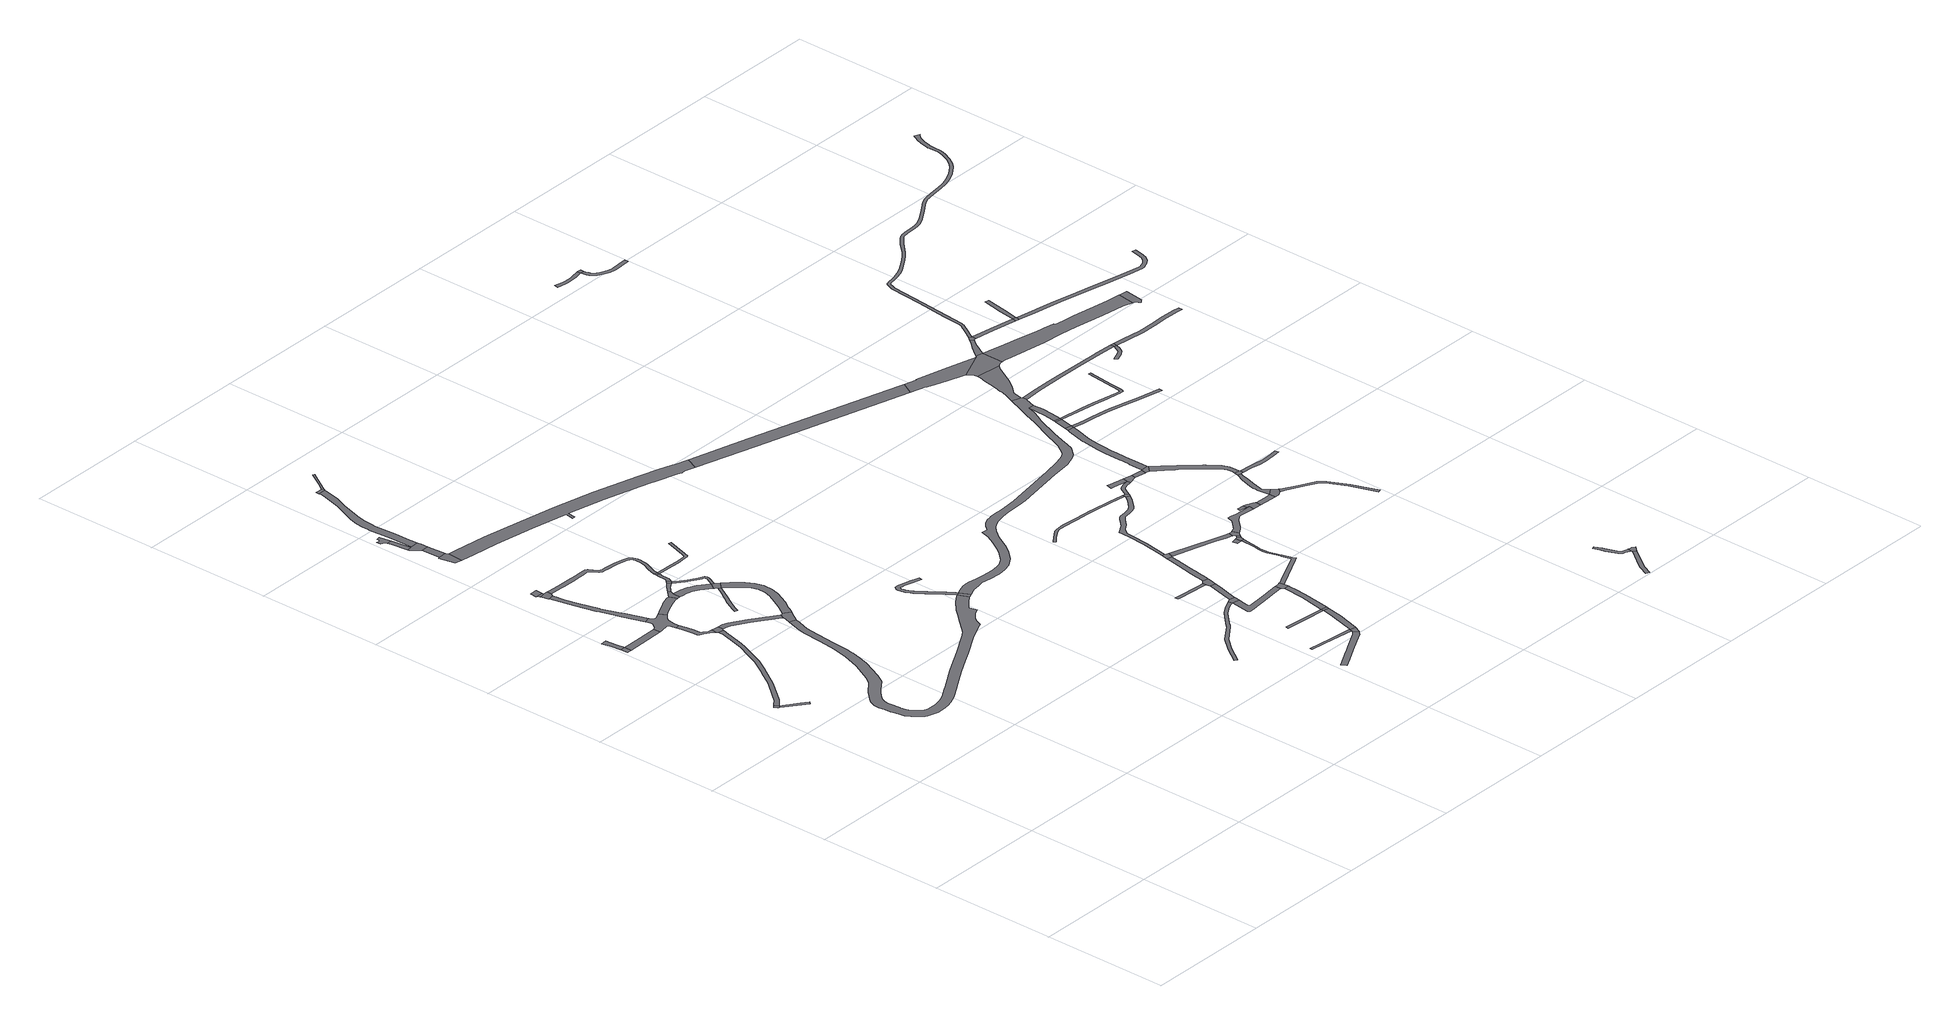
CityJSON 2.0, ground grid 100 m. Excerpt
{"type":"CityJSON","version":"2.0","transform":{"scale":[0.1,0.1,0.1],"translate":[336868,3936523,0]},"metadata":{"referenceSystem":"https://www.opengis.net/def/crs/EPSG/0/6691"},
"CityObjects":{
"road1":{"type":"Road","geometry":[{"type":"MultiSurface","lod":"1","boundaries":[[[0,1,2,3,4]]]}]},
"road2":{"type":"Road","attributes":{"RoadStructureAttribute.sectionType":"1"},"geometry":[{"type":"MultiSurface","lod":"1","boundaries":[[[2,5,6,7,8,3]]]}]},
"road3":{"type":"Road","geometry":[{"type":"MultiSurface","lod":"1","boundaries":[[[9,10,11,12]]]}]},
"road4":{"type":"Road","attributes":{"RoadStructureAttribute.sectionType":"1"},"geometry":[{"type":"MultiSurface","lod":"1","boundaries":[[[10,13,14,15,16,17,18,19,11]]]}]},
"road5":{"type":"Road","attributes":{"RoadStructureAttribute.sectionType":"1"},"geometry":[{"type":"MultiSurface","lod":"1","boundaries":[[[20,21,22,23,24,25,26,27,28,29,30,31,32,33,34,35,36,37,38,39,40,41,42,43,44,45,46,47,4,3]]]}]},
"road6":{"type":"Road","attributes":{"RoadStructureAttribute.sectionType":"1"},"geometry":[{"type":"MultiSurface","lod":"1","boundaries":[[[48,49,10,9,50,51,52]]]}]},
"road7":{"type":"Road","geometry":[{"type":"MultiSurface","lod":"1","boundaries":[[[51,53,54,55,56,57,58,59,60,61,62,63,64,65,66,67,68,69,70,71,72,52]]]}]},
"road8":{"type":"Road","attributes":{"RoadStructureAttribute.sectionType":"1"},"geometry":[{"type":"MultiSurface","lod":"1","boundaries":[[[73,74,75,76,77,78,69,68,79,80,81,82,83,84,85,86,87,88]]]}]},
"road9":{"type":"Road","attributes":{"RoadStructureAttribute.sectionType":"1"},"geometry":[{"type":"MultiSurface","lod":"1","boundaries":[[[89,90,91,92,93]]]}]},
"road10":{"type":"Road","attributes":{"RoadStructureAttribute.sectionType":"1"},"geometry":[{"type":"MultiSurface","lod":"1","boundaries":[[[94,95,96,97,98,99,57,56,100,101,102,103,104,105,106,107]]]}]},
"road11":{"type":"Road","geometry":[{"type":"MultiSurface","lod":"1","boundaries":[[[90,89,108,109,110]]]}]},
"road12":{"type":"Road","geometry":[{"type":"MultiSurface","lod":"1","boundaries":[[[93,92,111,112,73,88,113,114]]]}]},
"road13":{"type":"Road","geometry":[{"type":"MultiSurface","lod":"1","boundaries":[[[106,34,33,115,116,117,118,119,107]]]}]},
"road14":{"type":"Road","geometry":[{"type":"MultiSurface","lod":"1","boundaries":[[[120,121,122,123,124,125,126]]]}]},
"road15":{"type":"Road","attributes":{"RoadStructureAttribute.sectionType":"1"},"geometry":[{"type":"MultiSurface","lod":"1","boundaries":[[[62,127,128,129,130,131,132,133,134,135,136,63]]]}]},
"road16":{"type":"Road","attributes":{"RoadStructureAttribute.sectionType":"1"},"geometry":[{"type":"MultiSurface","lod":"1","boundaries":[[[137,138,139,140,141,142]]]}]},
"road17":{"type":"Road","geometry":[{"type":"MultiSurface","lod":"1","boundaries":[[[143,137,142,144,145,146,147,148,149,150,151]]]}]},
"road18":{"type":"Road","attributes":{"RoadStructureAttribute.sectionType":"1"},"geometry":[{"type":"MultiSurface","lod":"1","boundaries":[[[152,126,125,153]]]}]},
"road19":{"type":"Road","geometry":[{"type":"MultiSurface","lod":"1","boundaries":[[[154,155,156,157,158,140,139,159,152,153]]]}]},
"road20":{"type":"Road","attributes":{"RoadStructureAttribute.sectionType":"1"},"geometry":[{"type":"MultiSurface","lod":"1","boundaries":[[[117,160,161,162,163,164,165,166,167,168,169,118]]]}]},
"road21":{"type":"Road","geometry":[{"type":"MultiSurface","lod":"1","boundaries":[[[113,170,171,172,173,174,175,176,177,178,179,180,181,182,183,184,185,186,187,188,189,190,191,192,193,194,195,196,197,198,199,200,201,202,203,204,205,206,207,208,209,210,211,212,213,214,215,216,217,218,219,220,221,222,223,224,225,114]]]}]},
"road22":{"type":"Road","geometry":[{"type":"MultiSurface","lod":"1","boundaries":[[[132,131,226,227,228,229]]]}]},
"road23":{"type":"Road","attributes":{"RoadStructureAttribute.sectionType":"1"},"geometry":[{"type":"MultiSurface","lod":"1","boundaries":[[[230,231,232,233,234,235,236,237,238,239,240,241,242,243,244,245,246,247,248,249,250,251,252,253,254,255,256,257,258,259,260,261,262,263,264,265,266,267,268,269,270,271,272,273,274,275,276,277,278,279,280,281,282,283,284,285,286,287,288,289,290,291,292,293,294,295,296,297,298,299,300,301,302,303,304,305,306,307,308,309,310,311,312,313,314,315,316,317,318,319,320,321,322,323,324,325,326,327,328,329,330,331,332,333,334,335,336]]]}]},
"road24":{"type":"Road","geometry":[{"type":"MultiSurface","lod":"1","boundaries":[[[281,337,338,339,340,165,164,341,342,282]]]}]},
"road25":{"type":"Road","attributes":{"RoadStructureAttribute.sectionType":"1"},"geometry":[{"type":"MultiSurface","lod":"1","boundaries":[[[228,343,344,345,346,347,348,349,229]]]}]},
"road26":{"type":"Road","attributes":{"RoadStructureAttribute.sectionType":"1"},"geometry":[{"type":"MultiSurface","lod":"1","boundaries":[[[350,351,352,353,354,355,356,357,358,359,360,361,362,156,155,363,364,365,366,367,368,369,370,371,372,373,374,375,376]]]}]},
"road27":{"type":"Road","attributes":{"RoadStructureAttribute.sectionType":"1"},"geometry":[{"type":"MultiSurface","lod":"1","boundaries":[[[377,378,379,380,381,382,227,226,383,384,385,386,387,388]]]}]},
"road28":{"type":"Road","geometry":[{"type":"MultiSurface","lod":"1","boundaries":[[[389,390,347,346,391]]]}]},
"road29":{"type":"Road","attributes":{"RoadStructureAttribute.sectionType":"1"},"geometry":[{"type":"MultiSurface","lod":"1","boundaries":[[[392,393,394,395,396,397,398,399,400,401,402,403,404,405,406,407,408,409,410,411,412,413,414,339,338,415,416,417,418,419,420,421,422,423,424,425,404,426]]]}]},
"road30":{"type":"Road","attributes":{"RoadStructureAttribute.sectionType":"1"},"geometry":[{"type":"MultiSurface","lod":"1","boundaries":[[[427,428,429,430,431,390,389,432,433,434,435,436,437,438]]]}]},
"road31":{"type":"Road","geometry":[{"type":"MultiSurface","lod":"1","boundaries":[[[197,196,427,438]]]}]},
"road32":{"type":"Road","attributes":{"RoadStructureAttribute.sectionType":"1"},"geometry":[{"type":"MultiSurface","lod":"1","boundaries":[[[439,440,441,442,443,444,445,446,447,389,391,448,449,450,451,452,453,454,377]]]}]},
"road33":{"type":"Road","geometry":[{"type":"MultiSurface","lod":"1","boundaries":[[[404,425,439,377,388,455,456,426]]]}]},
"road34":{"type":"Road","geometry":[{"type":"MultiSurface","lod":"1","boundaries":[[[457,458,459,460,350,376]]]}]},
"road35":{"type":"Road","attributes":{"RoadStructureAttribute.sectionType":"1"},"geometry":[{"type":"MultiSurface","lod":"1","boundaries":[[[461,462,463,464,459,458]]]}]},
"road36":{"type":"Road","attributes":{"RoadStructureAttribute.sectionType":"1"},"geometry":[{"type":"MultiSurface","lod":"1","boundaries":[[[438,465,466,467,468,469,470,471,472,473,474,475,476,477,478,479,480,197]]]}]},
"road37":{"type":"Road","attributes":{"RoadStructureAttribute.sectionType":"1"},"geometry":[{"type":"MultiSurface","lod":"1","boundaries":[[[481,482,483,484,485,486,487,488,489,490,491,492,493,494,495,496,497,498,499,500,501,502,503,504,505,506,507,508,509,510,511,512,513,514,515,516,517,518,519,520,521,522,523,524,525,526,527,528,336,529]]]}]},
"road38":{"type":"Road","attributes":{"function":"2","RoadStructureAttribute.sectionType":"1"},"geometry":[{"type":"MultiSurface","lod":"1","boundaries":[[[530,531,532,533,534,535,536,537,538,539,540,123,122,541,542,543,544,545,546,547,548,549,550,551,552,553,554,555,556,557,558]]]}]},
"road39":{"type":"Road","geometry":[{"type":"MultiSurface","lod":"1","boundaries":[[[559,529,336,335]]]}]},
"road40":{"type":"Road","attributes":{"RoadStructureAttribute.sectionType":"1"},"geometry":[{"type":"MultiSurface","lod":"1","boundaries":[[[560,561,562,563,564,565,566,567,568,569,570,571,572,573,574,575,576,577,578,579,580,581]]]}]},
"road41":{"type":"Road","attributes":{"RoadStructureAttribute.sectionType":"1"},"geometry":[{"type":"MultiSurface","lod":"1","boundaries":[[[582,583,584,585,586,587,588,589,590,591,592,593,594,595,596]]]}]},
"road42":{"type":"Road","attributes":{"RoadStructureAttribute.sectionType":"1"},"geometry":[{"type":"MultiSurface","lod":"1","boundaries":[[[597,598,599,600,601,602]]]}]},
"road43":{"type":"Road","geometry":[{"type":"MultiSurface","lod":"1","boundaries":[[[597,602,582,596,603,604,605]]]}]},
"road44":{"type":"Road","attributes":{"RoadStructureAttribute.sectionType":"1"},"geometry":[{"type":"MultiSurface","lod":"1","boundaries":[[[606,607,608,609,610,611]]]}]},
"road45":{"type":"Road","attributes":{"RoadStructureAttribute.sectionType":"1"},"geometry":[{"type":"MultiSurface","lod":"1","boundaries":[[[612,613,614,615,616,617,618]]]}]},
"road46":{"type":"Road","geometry":[{"type":"MultiSurface","lod":"1","boundaries":[[[560,581,619,620,621]]]}]},
"road47":{"type":"Road","attributes":{"RoadStructureAttribute.sectionType":"1"},"geometry":[{"type":"MultiSurface","lod":"1","boundaries":[[[604,622,623,624,610,625,626,627,605]]]}]},
"road48":{"type":"Road","attributes":{"RoadStructureAttribute.sectionType":"1"},"geometry":[{"type":"MultiSurface","lod":"1","boundaries":[[[620,628,629,630,631,632,633,634,635,621]]]}]},
"road49":{"type":"Road","attributes":{"RoadStructureAttribute.sectionType":"1"},"geometry":[{"type":"MultiSurface","lod":"1","boundaries":[[[636,637,638,639,640,641,642,643,644,645,646,647,619,581]]]}]},
"road50":{"type":"Road","geometry":[{"type":"MultiSurface","lod":"1","boundaries":[[[610,624,648,611]]]}]},
"road51":{"type":"Road","geometry":[{"type":"MultiSurface","lod":"1","boundaries":[[[617,633,632,649,650,651,652,653,618]]]}]},
"road52":{"type":"Road","attributes":{"RoadStructureAttribute.sectionType":"1"},"geometry":[{"type":"MultiSurface","lod":"1","boundaries":[[[654,655,611,648,656,657,658,659,660]]]}]},
"road53":{"type":"Road","attributes":{"RoadStructureAttribute.sectionType":"1"},"geometry":[{"type":"MultiSurface","lod":"1","boundaries":[[[651,661,662,663,664,665,666,667,668,669,670,671,672,673,674,675,652]]]}]},
"road54":{"type":"Road","geometry":[{"type":"MultiSurface","lod":"1","boundaries":[[[676,642,641,660,659,677,678]]]}]},
"road55":{"type":"Road","geometry":[{"type":"MultiSurface","lod":"1","boundaries":[[[670,669,679,680,681,682,683]]]}]},
"road56":{"type":"Road","attributes":{"RoadStructureAttribute.sectionType":"1"},"geometry":[{"type":"MultiSurface","lod":"1","boundaries":[[[677,684,685,686,687,688,689,690,691,692,693,694,695,696,697,698,699,700,701,702,703,704,705,706,707,708,709,710,711,712,713,714,678]]]}]},
"road57":{"type":"Road","attributes":{"RoadStructureAttribute.sectionType":"1"},"geometry":[{"type":"MultiSurface","lod":"1","boundaries":[[[715,716,717,718,719,720,721,722,680,679]]]}]},
"road58":{"type":"Road","attributes":{"RoadStructureAttribute.sectionType":"1"},"geometry":[{"type":"MultiSurface","lod":"1","boundaries":[[[723,724,725,726,727,728,729,730,731,732,733,734,735,736,737,738,739,740,741,742,743,744,745,746,747]]]}]},
"road59":{"type":"Road","attributes":{"RoadStructureAttribute.sectionType":"1"},"geometry":[{"type":"MultiSurface","lod":"1","boundaries":[[[748,749,750,751,752,753,754,755,756,757,758,759,760,761,762,763,764,765,766,767,768,769,770,771,772,773,774,775,776,777,778,779,780,781,782,783,784,785,786,787,788,789,790,791,529,559,792,793,794,795,796,797,798,799,800,801,802,803,804,805,806,807,808,809,810,811,812,813,814,815,816,817,818,819,820,821,822,823,824,825,826,827,828,829,830,831,832,833,834]]]}]},
"road60":{"type":"Road","attributes":{"RoadStructureAttribute.sectionType":"1"},"geometry":[{"type":"MultiSurface","lod":"1","boundaries":[[[682,835,836,837,838,839,840,841,842,843,844,845,846,847,848,849,850,851,852,853,854,855,856,857,858,859,860,861,862,863,864,865,866,683]]]}]},
"road61":{"type":"Road","geometry":[{"type":"MultiSurface","lod":"1","boundaries":[[[867,868,869,870]]]}]},
"road62":{"type":"Road","geometry":[{"type":"MultiSurface","lod":"1","boundaries":[[[696,871,872,873,874,870,869,875,697]]]}]},
"road63":{"type":"Road","attributes":{"RoadStructureAttribute.sectionType":"1"},"geometry":[{"type":"MultiSurface","lod":"1","boundaries":[[[872,876,877,873]]]}]},
"road64":{"type":"Road","geometry":[{"type":"MultiSurface","lod":"1","boundaries":[[[878,879,880,881,719,718,882,883,877,876]]]}]},
"road65":{"type":"Road","attributes":{"function":"2"},"geometry":[{"type":"MultiSurface","lod":"1","boundaries":[[[884,885,886,887,558,557,888,889]]]}]},
"road66":{"type":"Road","geometry":[{"type":"MultiSurface","lod":"1","boundaries":[[[746,852,851,890,891,892,747]]]}]},
"road67":{"type":"Road","attributes":{"RoadStructureAttribute.sectionType":"1"},"geometry":[{"type":"MultiSurface","lod":"1","boundaries":[[[893,894,895,896,897,898,899,900,880,879,901,902,903,904,905,906,907,908,909]]]}]},
"road68":{"type":"Road","attributes":{"RoadStructureAttribute.sectionType":"1"},"geometry":[{"type":"MultiSurface","lod":"1","boundaries":[[[910,911,912,913,892,891,914,915,916,917,918,919]]]}]},
"road69":{"type":"Road","geometry":[{"type":"MultiSurface","lod":"1","boundaries":[[[920,921,922,923,919,924]]]}]},
"road70":{"type":"Road","geometry":[{"type":"MultiSurface","lod":"1","boundaries":[[[925,926,927,928]]]}]},
"road71":{"type":"Road","geometry":[{"type":"MultiSurface","lod":"1","boundaries":[[[919,918,929,930,931,924]]]}]},
"road72":{"type":"Road","geometry":[{"type":"MultiSurface","lod":"1","boundaries":[[[932,933,934,935,936,937,938,925,928,939,893,909]]]}]},
"road73":{"type":"Road","attributes":{"RoadStructureAttribute.sectionType":"1"},"geometry":[{"type":"MultiSurface","lod":"1","boundaries":[[[930,929,940,941]]]}]},
"road74":{"type":"Road","attributes":{"RoadStructureAttribute.sectionType":"1"},"geometry":[{"type":"MultiSurface","lod":"1","boundaries":[[[942,943,934,933,944,945,946]]]}]},
"road75":{"type":"Road","geometry":[{"type":"MultiSurface","lod":"1","boundaries":[[[940,947,948,949,950,951,941]]]}]},
"road76":{"type":"Road","geometry":[{"type":"MultiSurface","lod":"1","boundaries":[[[945,952,953,954,955,956,946]]]}]},
"road77":{"type":"Road","attributes":{"RoadStructureAttribute.sectionType":"1"},"geometry":[{"type":"MultiSurface","lod":"1","boundaries":[[[956,957,958,959,960,961,962,963,964,965,966,967,968,969,970,971,946]]]}]},
"road78":{"type":"Road","attributes":{"RoadStructureAttribute.sectionType":"1"},"geometry":[{"type":"MultiSurface","lod":"1","boundaries":[[[972,973,974,975,976,977,978,979,980,981,949,948,982,983,984,985,986,987,988,989,990,991,992,993,994]]]}]},
"road79":{"type":"Road","attributes":{"RoadStructureAttribute.sectionType":"1"},"geometry":[{"type":"MultiSurface","lod":"1","boundaries":[[[995,996,997,998,999,1000,1001,1002,1003,1004,1005,1006,951,950,1007,1008,1009,1010,1011,1012,1013,1014,1015,1016]]]}]},
"road80":{"type":"Road","geometry":[{"type":"MultiSurface","lod":"1","boundaries":[[[964,1017,1018,1019,994,993,1020,965]]]}]},
"road81":{"type":"Road","attributes":{"RoadStructureAttribute.sectionType":"1"},"geometry":[{"type":"MultiSurface","lod":"1","boundaries":[[[1021,1022,1023,1024,1025,1026,1027,1028]]]}]},
"road82":{"type":"Road","attributes":{"RoadStructureAttribute.sectionType":"1"},"geometry":[{"type":"MultiSurface","lod":"1","boundaries":[[[953,1029,1030,1031,1032,1033,1034,1035,1036,1037,1038,1039,1040,1041,1042,1043,1044,954]]]}]},
"road83":{"type":"Road","geometry":[{"type":"MultiSurface","lod":"1","boundaries":[[[1045,995,1016,1046]]]}]},
"road84":{"type":"Road","attributes":{"RoadStructureAttribute.sectionType":"1"},"geometry":[{"type":"MultiSurface","lod":"1","boundaries":[[[1047,1048,1049,1050,1051,1052,1053,1054,1055,1056,1057,1058,1059,1060,1061,1062,1063]]]}]},
"road85":{"type":"Road","attributes":{"RoadStructureAttribute.sectionType":"1"},"geometry":[{"type":"MultiSurface","lod":"1","boundaries":[[[1064,1045,1046,1065]]]}]},
"road86":{"type":"Road","geometry":[{"type":"MultiSurface","lod":"1","boundaries":[[[1062,1066,1028,1027,1067,1068,1069,1063]]]}]},
"road87":{"type":"Road","geometry":[{"type":"MultiSurface","lod":"1","boundaries":[[[1065,1070,1071,1064]]]}]},
"road88":{"type":"Road","attributes":{"RoadStructureAttribute.sectionType":"1"},"geometry":[{"type":"MultiSurface","lod":"1","boundaries":[[[1072,1073,1074,1075,1076,1077,1078,1079,1080,1081,1082,1019,1018]]]}]},
"road89":{"type":"Road","geometry":[{"type":"MultiSurface","lod":"1","boundaries":[[[1083,1084,1071,1070,1085,1086,748,834]]]}]},
"road90":{"type":"Road","attributes":{"function":"2","RoadStructureAttribute.sectionType":"1"},"geometry":[{"type":"MultiSurface","lod":"1","boundaries":[[[1087,1088,1089,1090,1091,1092,1093,1094,1095,1096,1097,1098,1099,1100,884,889]]]}]},
"road91":{"type":"Road","attributes":{"RoadStructureAttribute.sectionType":"1"},"geometry":[{"type":"MultiSurface","lod":"1","boundaries":[[[1101,1102,1103,1104,1105,1106,1107,1108,1109,753,752,1110,1111,1112,1113,1114,1115]]]}]},
"road92":{"type":"Road","attributes":{"RoadStructureAttribute.sectionType":"1"},"geometry":[{"type":"MultiSurface","lod":"1","boundaries":[[[1016,1116,1117,1118,1119,1120,1121,1122,1123,1124,1125,1126,1127,1128,1129,1130,1131,1132,1133,1046]]]}]},
"road93":{"type":"Road","attributes":{"RoadStructureAttribute.sectionType":"1"},"geometry":[{"type":"MultiSurface","lod":"1","boundaries":[[[1134,1135,1136,1137,1138,1139,1140,1141,1142,1143,1144,1145,1146,1147,1148,1149,1150,1151,1152,1153,1154,1155,1156,1157,1070,1065]]]}]},
"road94":{"type":"Road","geometry":[{"type":"MultiSurface","lod":"1","boundaries":[[[1158,1159,1160,1161,1162,1163,1164,1165,1166,1167,1168,1169,1170,1171]]]}]},
"road95":{"type":"Road","geometry":[{"type":"MultiSurface","lod":"1","boundaries":[[[1172,1093,1092,1173,1174,1101,1115,1175,1176,1177,1178]]]}]},
"road96":{"type":"Road","geometry":[{"type":"MultiSurface","lod":"1","boundaries":[[[1171,1170,1179,1180,1181]]]}]},
"road97":{"type":"Road","attributes":{"RoadStructureAttribute.sectionType":"1"},"geometry":[{"type":"MultiSurface","lod":"1","boundaries":[[[1182,1183,1184,1185,1186,1187,1188,1189,751,750,1190,1191,1192,1193,1194,1195]]]}]},
"road98":{"type":"Road","attributes":{"RoadStructureAttribute.sectionType":"1"},"geometry":[{"type":"MultiSurface","lod":"1","boundaries":[[[1170,1196,1197,1198,1199,1200,1201,1202,1203,1204,1205,1206,1207,1208,1209,1210,1211,1212,1213,1214,1215,1216,1217,1218,1219,1220,1179]]]}]},
"road99":{"type":"Road","attributes":{"RoadStructureAttribute.sectionType":"1"},"geometry":[{"type":"MultiSurface","lod":"1","boundaries":[[[1221,1222,1223,1224,1225,1226,1227,1172,1178]]]}]},
"road100":{"type":"Road","geometry":[{"type":"MultiSurface","lod":"1","boundaries":[[[1228,1229,1224,1223,1230,1231,1232,1233]]]}]},
"road101":{"type":"Road","attributes":{"RoadStructureAttribute.sectionType":"1"},"geometry":[{"type":"MultiSurface","lod":"1","boundaries":[[[1234,1235,1236,1237,1238,1239,1233,1232]]]}]},
"road102":{"type":"Road","geometry":[{"type":"MultiSurface","lod":"1","boundaries":[[[1240,1241,1242,1243,1244,1245,1246,1247,1248,1249,1250,1195]]]}]},
"road103":{"type":"Road","geometry":[{"type":"MultiSurface","lod":"1","boundaries":[[[1250,1251,1182,1195]]]}]},
"road104":{"type":"Road","geometry":[{"type":"MultiSurface","lod":"1","boundaries":[[[1237,1236,1252,1253]]]}]},
"road105":{"type":"Road","attributes":{"function":"2","RoadStructureAttribute.sectionType":"1"},"geometry":[{"type":"MultiSurface","lod":"1","boundaries":[[[1254,1255,1256,1257,1258,1259,1260,1261,1262,1263,1264,1265,1266,1178,1177,1267,1268,1269,1270,1271,1272,1273,1274,1275,1276]]]}]},
"road106":{"type":"Road","attributes":{"RoadStructureAttribute.sectionType":"1"},"geometry":[{"type":"MultiSurface","lod":"1","boundaries":[[[1277,1278,1279,1280,1281,1282,1237,1253]]]}]},
"road107":{"type":"Road","attributes":{"RoadStructureAttribute.sectionType":"1"},"geometry":[{"type":"MultiSurface","lod":"1","boundaries":[[[1250,1283,1284,1285,1286,1287,1288,1289,1290,1291,1292,1293,1294,1251]]]}]},
"road108":{"type":"Road","attributes":{"RoadStructureAttribute.sectionType":"1"},"geometry":[{"type":"MultiSurface","lod":"1","boundaries":[[[1252,1295,1296,1297,1298,1299,1300,1301,1302,1303,1304,1305,1306,1307,1308,1309,1310,1311,1312,1313,1314,1315,1316,1317,1318,1319,1320,1321,1322,1323,1324,1253]]]}]},
"road109":{"type":"Road","geometry":[{"type":"MultiSurface","lod":"1","boundaries":[[[1275,1325,1326,1327,1328,1329,1330,1331,1332,1276]]]}]},
"road110":{"type":"Road","attributes":{"RoadStructureAttribute.sectionType":"1"},"geometry":[{"type":"MultiSurface","lod":"1","boundaries":[[[1333,1334,1335,1336,1337,1338,1339,1340,1341,1342,1343,1344,1345,1346,1347,1348,1349,1350,1351,1352,1353,1354,1355,1356,1357,1358,1359,1360,1361,1362,1363,1364,1365,1366,1367,1368,1369,1370,1371,1372,1373,1374,1375,1376,1377,1378,1379,1380,1381,1382,1383,1228,1233,1384,1385,1386,1387,1388,1389,1390,1391,1392,1393,1394,1395,1396,1397,1398,1399,1400,1401,1402,1403,1404,1405,1406,1407,1408,1409,1410,1411,1412,1413,1414,1415,1416,1417,1418,1419,1420,1421,1422,1423,1424,1425,1426,1427,1428,1429,1430,1431,1432,1433,1434]]]}]}
},
"vertices":[
[118,3398,0],[138,3373,0],[147,3366,0],[161,3385,0],[139,3414,0],
[269,3275,0],[318,3239,0],[332,3259,0],[283,3296,0],
[73,4630,0],[72,4685,0],[32,4684,0],[33,4629,0],
[62,4765,0],[60,4785,0],[56,4809,0],[53,4840,0],[6,4835,0],[20,4778,0],[20,4776,0],
[218,3434,0],[265,3492,0],[363,3615,0],[448,3744,0],[462,3765,0],[474,3783,0],[495,3818,0],[530,3874,0],[564,3962,0],[613,4074,0],[635,4148,0],[639,4163,0],[666,4265,0],[679,4319,0],[634,4330,0],[638,4290,0],[632,4267,0],[603,4157,0],[582,4085,0],[538,3985,0],[533,3975,0],[500,3889,0],[435,3782,0],[419,3758,0],[338,3634,0],[240,3512,0],[195,3456,0],[150,3422,0],
[340,4691,0],[197,4688,0],[191,4632,0],[386,4637,0],[384,4692,0],
[410,4638,0],[478,4650,0],[489,4627,0],[496,4586,0],[534,4598,0],[534,4640,0],[534,4662,0],[541,4698,0],[553,4715,0],[586,4745,0],[557,4801,0],[509,4776,0],[506,4776,0],[498,4776,0],[491,4782,0],[471,4811,0],[423,4796,0],[435,4766,0],[434,4745,0],[407,4704,0],
[232,5491,0],[276,5300,0],[315,5145,0],[318,5137,0],[360,5009,0],[370,4965,0],[418,4980,0],[398,5022,0],[356,5148,0],[355,5153,0],[315,5309,0],[292,5408,0],[287,5442,0],[283,5463,0],[281,5475,0],[279,5502,0],
[258,5581,0],[206,5580,0],[216,5560,0],[216,5558,0],[258,5568,0],
[606,4389,0],[573,4412,0],[560,4424,0],[559,4433,0],[555,4478,0],[548,4540,0],[509,4534,0],[517,4450,0],[521,4420,0],[532,4406,0],[557,4392,0],[591,4369,0],[627,4343,0],[632,4386,0],
[258,5635,0],[202,5635,0],[196,5581,0],
[229,5503,0],[232,5493,0],[293,5529,0],[295,5566,0],
[682,4331,0],[684,4333,0],[690,4334,0],[695,4379,0],[676,4381,0],
[158,6417,0],[181,6291,0],[239,6280,0],[245,6405,0],[236,6416,0],[233,6424,0],[169,6420,0],
[611,4758,0],[685,4794,0],[715,4808,0],[769,4827,0],[803,4834,0],[778,4893,0],[752,4887,0],[691,4867,0],[676,4859,0],[584,4815,0],
[84,6809,0],[90,6778,0],[105,6649,0],[143,6653,0],[134,6729,0],[124,6813,0],
[74,6828,0],[122,6829,0],[105,6903,0],[77,6900,0],[78,6886,0],[76,6878,0],[68,6872,0],[45,6876,0],[46,6842,0],
[162,6570,0],[225,6573,0],
[222,6633,0],[219,6662,0],[151,6654,0],[150,6651,0],[148,6651,0],[106,6639,0],
[720,4330,0],[755,4320,0],[878,4252,0],[1046,4137,0],[1071,4120,0],[1088,4157,0],[1069,4170,0],[899,4285,0],[777,4362,0],[736,4375,0],
[395,5524,0],[426,5523,0],[543,5523,0],[589,5523,0],[629,5524,0],[664,5525,0],[678,5523,0],[696,5505,0],[723,5465,0],[741,5451,0],[764,5448,0],[788,5446,0],[880,5439,0],[953,5425,0],[979,5417,0],[982,5414,0],[995,5401,0],[999,5391,0],[1002,5377,0],[1002,5360,0],[1000,5337,0],[995,5306,0],[990,5287,0],[973,5249,0],[963,5227,0],[954,5199,0],[947,5169,0],[971,5160,0],[973,5171,0],[978,5192,0],[986,5218,0],[995,5238,0],[1014,5279,0],[1019,5301,0],[1024,5334,0],[1027,5359,0],[1027,5379,0],[1023,5398,0],[1016,5415,0],[1005,5428,0],[997,5438,0],[959,5449,0],[884,5463,0],[789,5471,0],[767,5472,0],[751,5475,0],[741,5482,0],[717,5519,0],[698,5548,0],[683,5559,0],[666,5561,0],[628,5560,0],[589,5559,0],[534,5559,0],[426,5559,0],[367,5562,0],
[825,4833,0],[827,4896,0],[841,4926,0],[824,4942,0],
[2049,3402,0],[1991,3362,0],[1910,3290,0],[1871,3240,0],[1837,3202,0],[1804,3165,0],[1760,3115,0],[1745,3099,0],[1734,3087,0],[1710,3062,0],[1686,3044,0],[1662,3030,0],[1483,2923,0],[1327,2834,0],[1262,2798,0],[1081,2684,0],[1051,2666,0],[975,2621,0],[924,2598,0],[892,2589,0],[867,2585,0],[834,2583,0],[801,2583,0],[787,2586,0],[760,2594,0],[746,2599,0],[726,2620,0],[703,2650,0],[687,2679,0],[681,2699,0],[674,2738,0],[673,2745,0],[666,2814,0],[666,2842,0],[668,2875,0],[679,2900,0],[694,2921,0],[739,2968,0],[771,2994,0],[856,3061,0],[901,3133,0],[942,3215,0],[981,3302,0],[1003,3379,0],[1019,3454,0],[1020,3459,0],[1028,3519,0],[1038,3640,0],[1053,3798,0],[1067,3907,0],[1093,3993,0],[1109,4034,0],[1053,4052,0],[1021,3954,0],[1009,3885,0],[992,3723,0],[975,3580,0],[956,3491,0],[950,3461,0],[902,3325,0],[827,3175,0],[792,3119,0],[681,3031,0],[673,3022,0],[629,2975,0],[604,2942,0],[585,2895,0],[581,2849,0],[586,2805,0],[592,2753,0],[594,2734,0],[603,2681,0],[607,2669,0],[613,2648,0],[635,2607,0],[665,2567,0],[696,2536,0],[710,2527,0],[735,2518,0],[767,2508,0],[793,2503,0],[836,2503,0],[876,2505,0],[910,2511,0],[950,2522,0],[1013,2550,0],[1123,2616,0],[1168,2644,0],[1303,2729,0],[1434,2803,0],[1523,2854,0],[1703,2961,0],[1778,2998,0],[1817,3016,0],[1868,3037,0],[1871,3039,0],[1890,3089,0],[1907,3118,0],[1951,3154,0],[2001,3178,0],[1986,3238,0],[1999,3250,0],[2010,3260,0],[2046,3293,0],[2093,3325,0],[2105,3331,0],[2067,3410,0],
[1153,4107,0],[1164,4124,0],[1109,4159,0],[1099,4154,0],[1069,4098,0],[1063,4083,0],
[859,4944,0],[885,4969,0],[894,4975,0],[925,4997,0],[905,5020,0],[874,4993,0],[868,4987,0],
[286,7591,0],[286,7585,0],[282,7550,0],[273,7504,0],[258,7458,0],[246,7413,0],[236,7386,0],[166,7208,0],[143,7139,0],[137,7072,0],[138,7039,0],[139,7016,0],[152,6835,0],[213,6715,0],[213,6758,0],[214,6855,0],[203,7021,0],[204,7056,0],[211,7124,0],[221,7182,0],[278,7363,0],[282,7375,0],[315,7457,0],[326,7491,0],[337,7542,0],[341,7582,0],[341,7591,0],
[1097,4785,0],[1018,4845,0],[963,4873,0],[958,4876,0],[901,4889,0],[854,4895,0],[849,4833,0],[890,4827,0],[917,4821,0],[936,4817,0],[984,4792,0],[1058,4735,0],
[944,5012,0],[923,5036,0],[929,4994,0],
[1046,4649,0],[1021,4610,0],[1006,4588,0],[977,4539,0],[937,4463,0],[922,4426,0],[945,4417,0],[959,4453,0],[998,4527,0],[1027,4575,0],[1051,4612,0],[1066,4636,0],[1101,4696,0],[1147,4652,0],[1177,4619,0],[1206,4586,0],[1234,4537,0],[1248,4488,0],[1248,4429,0],[1234,4378,0],[1183,4275,0],[1152,4224,0],[1135,4196,0],[1189,4163,0],[1200,4183,0],[1238,4245,0],[1294,4356,0],[1311,4421,0],[1311,4497,0],[1293,4561,0],[1258,4623,0],[1257,4624,0],[1193,4696,0],[1145,4742,0],[1081,4708,0],
[943,5144,0],[939,5120,0],[939,5071,0],[935,5053,0],[929,5041,0],[955,5028,0],[961,5038,0],[965,5053,0],[967,5073,0],[967,5114,0],[968,5127,0],[969,5140,0],
[1113,4772,0],[1151,4846,0],[1151,4865,0],[1149,4867,0],[1143,4881,0],[1101,4900,0],[1035,4939,0],[1013,4953,0],[960,4993,0],[1002,4936,0],[1019,4926,0],[1092,4882,0],[1108,4875,0],[1128,4866,0],[1131,4860,0],[1131,4850,0],
[1069,4727,0],[1084,4713,0],
[347,7596,0],[354,7609,0],[342,7616,0],[286,7619,0],
[394,7673,0],[461,7781,0],[450,7788,0],[383,7680,0],
[1110,5136,0],[1167,5135,0],[1216,5138,0],[1262,5139,0],[1265,5140,0],[1275,5146,0],[1289,5183,0],[1339,5345,0],[1329,5348,0],[1320,5351,0],[1270,5189,0],[1259,5160,0],[1256,5158,0],[1224,5156,0],[1167,5155,0],[1111,5156,0],
[2083,3440,0],[2066,3468,0],[2049,3493,0],[2040,3506,0],[2025,3525,0],[1969,3597,0],[1962,3605,0],[1917,3671,0],[1909,3684,0],[1897,3705,0],[1893,3714,0],[1887,3735,0],[1883,3757,0],[1884,3767,0],[1886,3770,0],[1891,3771,0],[1892,3771,0],[1907,3768,0],[1931,3764,0],[1942,3761,0],[1943,3761,0],[1989,3748,0],[2065,3728,0],[2073,3757,0],[1998,3777,0],[1951,3790,0],[1947,3791,0],[1938,3793,0],[1912,3798,0],[1892,3801,0],[1878,3800,0],[1871,3796,0],[1869,3796,0],[1861,3788,0],[1855,3775,0],[1853,3756,0],[1857,3728,0],[1865,3704,0],[1870,3691,0],[1883,3669,0],[1891,3654,0],[1938,3588,0],[1944,3580,0],[1996,3513,0],[1999,3510,0],[2016,3488,0],[2024,3477,0],[2041,3452,0],[2094,3423,0],
[2150,5996,0],[2135,6006,0],[2034,6036,0],[1875,6085,0],[1510,6182,0],[1188,6254,0],[892,6310,0],[572,6362,0],[310,6395,0],[301,6396,0],[249,6404,0],[245,6280,0],[284,6273,0],[345,6266,0],[555,6239,0],[870,6188,0],[1161,6133,0],[1152,6067,0],[1171,6066,0],[1180,6128,0],[1481,6062,0],[1838,5967,0],[1890,5951,0],[2061,5899,0],[2095,5888,0],[2121,5890,0],[2160,5879,0],[2206,5866,0],[2252,5968,0],
[2132,3344,0],
[3186,1943,0],[3173,1938,0],[3108,1906,0],[3067,1877,0],[3055,1868,0],[3028,1841,0],[2965,1778,0],[2943,1754,0],[2925,1738,0],[2792,1640,0],[2708,1540,0],[2624,1412,0],[2645,1399,0],[2728,1525,0],[2809,1621,0],[2940,1718,0],[2961,1736,0],[2983,1761,0],[3071,1849,0],[3121,1885,0],[3162,1904,0],[3199,1914,0],
[3431,1042,0],[3408,1021,0],[3259,938,0],[3225,919,0],[3222,918,0],[3171,890,0],[3120,862,0],[3045,819,0],[3067,780,0],[3142,823,0],[3208,859,0],[3280,899,0],[3435,984,0],[3451,999,0],[3461,1008,0],
[3440,1079,0],[3273,1098,0],[3078,1121,0],[3075,1099,0],[3268,1077,0],[3438,1057,0],
[3468,1014,0],[3491,1063,0],[3448,1078,0],
[3359,1413,0],[3187,1429,0],[3183,1407,0],[3353,1391,0],[3520,1375,0],[3524,1399,0],
[3241,2237,0],[2998,2256,0],[2997,2228,0],[3011,2227,0],[3243,2209,0],[3264,2205,0],[3263,2237,0],
[3254,1904,0],[3262,1949,0],[3218,1958,0],
[3494,1070,0],[3541,1247,0],[3564,1367,0],[3501,1278,0],[3497,1257,0],[3451,1086,0],
[3265,1961,0],[3276,2005,0],[3281,2025,0],[3303,2114,0],[3314,2164,0],[3270,2174,0],[3259,2125,0],[3226,1990,0],
[3178,1764,0],[3186,1748,0],[3213,1750,0],[3421,1773,0],[3458,1777,0],[3555,1788,0],[3549,1833,0],[3471,1823,0],[3409,1814,0],[3249,1800,0],[3240,1821,0],[3244,1856,0],
[3569,1391,0],
[3322,2199,0],[3330,2236,0],[3332,2248,0],[3288,2257,0],[3274,2246,0],
[3558,1599,0],[3541,1498,0],[3601,1609,0],[3611,1704,0],[3616,1762,0],[3616,1768,0],[3572,1765,0],
[3334,2258,0],[3337,2270,0],[3343,2304,0],[3348,2339,0],[3354,2373,0],[3359,2404,0],[3379,2524,0],[3381,2537,0],[3395,2625,0],[3356,2631,0],[3349,2595,0],[3315,2412,0],[3314,2406,0],[3300,2325,0],[3291,2271,0],
[3580,1837,0],[3614,1807,0],[3606,1843,0],
[3404,2628,0],[3417,2670,0],[3395,2677,0],[3392,2685,0],[3366,2686,0],
[3632,1817,0],[3906,1955,0],[3930,1969,0],[3923,1985,0],[3918,1996,0],[3914,2009,0],[3897,2070,0],[3892,2092,0],[3871,2167,0],[3866,2200,0],[3867,2235,0],[3874,2277,0],[3888,2399,0],[3869,2401,0],[3869,2398,0],[3859,2280,0],[3852,2237,0],[3851,2199,0],[3857,2164,0],[3875,2097,0],[3875,2096,0],[3883,2066,0],[3885,2057,0],[3897,2016,0],[3897,2015,0],[3899,2009,0],[3902,1998,0],[3901,1986,0],[3893,1982,0],[3641,1858,0],[3615,1845,0],
[3607,2571,0],[3742,2530,0],[3832,2502,0],[3874,2490,0],[3885,2529,0],[3843,2540,0],[3760,2566,0],[3619,2609,0],
[3676,3423,0],[3539,3440,0],[3490,3445,0],[3467,3447,0],[3344,3454,0],[3238,3463,0],[3168,3460,0],[3162,3458,0],[3140,3451,0],[3072,3405,0],[3025,3367,0],[3037,3352,0],[3084,3389,0],[3149,3433,0],[3168,3439,0],[3171,3441,0],[3237,3443,0],[3343,3434,0],[3465,3427,0],[3483,3426,0],[3513,3423,0],[3537,3420,0],[3673,3403,0],[3799,3386,0],[3802,3406,0],
[4322,4645,0],[4348,4727,0],[4353,4727,0],[4350,4764,0],[4341,4769,0],[4273,4797,0],[4222,4670,0],[4192,4594,0],[4153,4489,0],[4075,4307,0],[4043,4216,0],[4023,4168,0],[3996,4128,0],[3962,4082,0],[3930,4061,0],[3855,4036,0],[3705,4002,0],[3329,3936,0],[3267,3926,0],[3122,3916,0],[3059,3914,0],[3010,3911,0],[3006,3910,0],[2956,3898,0],[2925,3883,0],[2890,3857,0],[2858,3815,0],[2811,3821,0],[2789,3746,0],[2756,3679,0],[2755,3679,0],[2712,3605,0],[2673,3549,0],[2613,3487,0],[2564,3457,0],[2525,3446,0],[2468,3440,0],[2378,3446,0],[2313,3452,0],[2252,3462,0],[2216,3462,0],[2175,3455,0],[2121,3436,0],[2100,3426,0],[2154,3354,0],[2176,3362,0],[2197,3369,0],[2224,3374,0],[2256,3379,0],[2304,3388,0],[2374,3380,0],[2469,3374,0],[2537,3381,0],[2591,3396,0],[2666,3449,0],[2724,3508,0],[2767,3570,0],[2792,3611,0],[2812,3646,0],[2844,3703,0],[2869,3735,0],[2886,3757,0],[2925,3794,0],[2959,3814,0],[2991,3829,0],[3021,3838,0],[3062,3847,0],[3071,3848,0],[3124,3855,0],[3246,3862,0],[3326,3867,0],[3717,3935,0],[3802,3948,0],[3877,3959,0],[3961,3991,0],[3974,4000,0],[4000,4017,0],[4056,4080,0],[4079,4141,0],[4097,4199,0],[4127,4295,0],[4199,4470,0],[4225,4520,0],[4253,4576,0],[4273,4645,0],[4274,4649,0],[4274,4645,0],
[3424,2871,0],[3436,3013,0],[3440,3058,0],[3444,3067,0],[3469,3100,0],[3521,3137,0],[3563,3183,0],[3589,3206,0],[3594,3208,0],[3652,3216,0],[3686,3224,0],[3710,3233,0],[3714,3235,0],[3734,3251,0],[3758,3274,0],[3807,3330,0],[3828,3362,0],[3802,3379,0],[3771,3337,0],[3712,3277,0],[3685,3259,0],[3684,3259,0],[3662,3251,0],[3633,3246,0],[3587,3241,0],[3566,3233,0],[3554,3223,0],[3487,3154,0],[3415,3108,0],[3413,3066,0],[3409,3016,0],[3398,2875,0],
[3818,2439,0],[3823,2397,0],[3863,2402,0],[3858,2445,0],
[3889,2402,0],[3904,2440,0],[3882,2455,0],[3879,2452,0],[3868,2403,0],
[3913,2454,0],[3890,2468,0],
[3918,2462,0],[3936,2480,0],[3916,2531,0],[3905,2526,0],[3878,2489,0],[3891,2483,0],
[3964,5494,0],[3940,5501,0],[2734,5835,0],[2263,5965,0],[2688,5733,0],[3911,5395,0],
[3842,3382,0],[3846,3389,0],[3822,3403,0],
[4246,2654,0],[4243,2654,0],[4119,2659,0],[4064,2664,0],[4041,2668,0],[4020,2615,0],[3975,2570,0],[3949,2543,0],[3977,2508,0],[3998,2525,0],[4008,2533,0],[4059,2591,0],[4090,2614,0],[4099,2620,0],[4118,2624,0],[4149,2621,0],[4243,2613,0],
[3911,3495,0],[3884,3485,0],[3873,3481,0],[3860,3469,0],[3882,3452,0],[3888,3457,0],[3894,3460,0],[3918,3468,0],[3969,3479,0],[3964,3505,0],
[3862,3567,0],[3835,3573,0],[3822,3528,0],[3851,3524,0],[3971,3547,0],
[4228,2691,0],[4173,2695,0],[4168,2671,0],[4226,2662,0],
[4039,3494,0],[4045,3534,0],[4022,3537,0],
[4270,2611,0],[4314,2610,0],[4315,2654,0],[4298,2665,0],[4262,2683,0],[4258,2684,0],[4235,2690,0],[4235,2660,0],
[4133,3482,0],[4138,3521,0],
[4431,2649,0],[4323,2654,0],[4425,2606,0],[4457,2604,0],[4461,2653,0],
[4148,3481,0],[4162,3477,0],[4208,3523,0],[4205,3529,0],[4146,3526,0],
[4492,2602,0],[4531,2623,0],[4553,2653,0],[4528,2671,0],[4513,2691,0],
[4479,2737,0],[4477,2754,0],[4479,2760,0],[4496,2820,0],[4502,2841,0],[4521,2907,0],[4534,2955,0],[4542,2976,0],[4515,2987,0],[4483,2915,0],[4455,2821,0],[4449,2790,0],[4448,2774,0],[4446,2750,0],[4450,2727,0],
[4561,3044,0],[4562,3096,0],[4541,3150,0],[4511,3191,0],[4477,3237,0],[4465,3249,0],[4431,3285,0],[4344,3382,0],[4270,3459,0],[4221,3510,0],[4237,3407,0],[4293,3354,0],[4308,3341,0],[4396,3251,0],[4421,3225,0],[4435,3210,0],[4460,3178,0],[4466,3170,0],[4502,3121,0],[4522,3079,0],[4526,3044,0],[4521,3018,0],[4564,3012,0],
[4222,4250,0],[4215,4228,0],[4175,4078,0],[4174,4073,0],[4164,3994,0],[4157,3935,0],[4151,3849,0],[4149,3728,0],[4149,3725,0],[4148,3644,0],[4148,3641,0],[4147,3578,0],[4203,3577,0],[4204,3640,0],[4205,3727,0],[4206,3812,0],[4207,3847,0],[4212,3930,0],[4219,3987,0],[4230,4067,0],[4270,4215,0],[4276,4245,0],
[4545,2978,0],[4564,2977,0],[4566,3007,0],[4517,2994,0],
[5367,130,0],[5350,104,0],[5315,26,0],[5341,10,0],[5376,87,0],[5392,113,0],[5500,260,0],[5477,280,0],
[4567,2611,0],[4698,2544,0],[4782,2501,0],[4820,2459,0],[4892,2314,0],[4966,2109,0],[4978,2113,0],[4990,2118,0],[4962,2196,0],[4916,2324,0],[4841,2474,0],[4806,2513,0],[4798,2521,0],[4710,2567,0],[4680,2582,0],[4579,2634,0],
[4230,4283,0],[4281,4272,0],
[5477,324,0],[5442,335,0],[5432,338,0],[5420,352,0],[5388,433,0],[5378,467,0],[5355,522,0],[5345,519,0],[5335,515,0],[5349,459,0],[5359,423,0],[5394,336,0],[5416,311,0],[5434,307,0],[5469,295,0],[5475,294,0],[5483,323,0],
[4253,4385,0],[4304,4374,0],
[5478,282,0],[5537,300,0],[5515,320,0],[5499,318,0],
[4307,4394,0],[4256,4402,0],
[4658,2971,0],[4713,2963,0],[4776,2958,0],[4871,2963,0],[4928,2971,0],[4925,2986,0],[4923,3001,0],[4868,2992,0],[4777,2988,0],[4716,2993,0],[4661,3001,0],
[4274,4567,0],[4269,4488,0],[4321,4482,0],[4326,4565,0],
[4035,5361,0],[4044,5355,0],[4105,5331,0],[4128,5321,0],[4299,5267,0],[4330,5255,0],[4560,5355,0],[4557,5355,0],[4544,5357,0],[4509,5366,0],[4298,5420,0],[4134,5459,0],[4068,5473,0],[4064,5467,0],
[4371,5182,0],[4368,5153,0],[4355,5100,0],[4343,5049,0],[4330,4987,0],[4320,4937,0],[4318,4914,0],[4301,4866,0],[4276,4804,0],[4361,4853,0],[4414,4910,0],[4461,4977,0],[4546,5129,0],[4553,5139,0],[4568,5159,0],
[4349,4229,0],[4411,4224,0],[4466,4219,0],[4574,4203,0],[4699,4178,0],[4721,4173,0],[4859,4139,0],[5037,4103,0],[5041,4130,0],[4865,4165,0],[4736,4197,0],[4705,4205,0],[4647,4216,0],[4627,4220,0],[4578,4230,0],[4469,4246,0],[4413,4251,0],[4353,4256,0],
[4503,4349,0],[4602,4335,0],[4686,4320,0],[4701,4317,0],[4707,4316,0],[4802,4301,0],[4823,4297,0],[4847,4295,0],[4858,4297,0],[4864,4308,0],[4870,4330,0],[4881,4426,0],[4904,4625,0],[4883,4626,0],[4856,4388,0],[4850,4335,0],[4848,4323,0],[4843,4317,0],[4835,4317,0],[4826,4317,0],[4813,4319,0],[4710,4336,0],[4605,4355,0],[4506,4369,0],
[3602,8145,0],[3586,8143,0],[3554,8140,0],[3515,8140,0],[3497,8143,0],[3432,8157,0],[3425,8128,0],[3492,8113,0],[3513,8110,0],[3555,8110,0],[3589,8113,0],[3607,8115,0],[3670,8127,0],[3665,8156,0],
[4570,5363,0],[4348,5234,0],[4368,5205,0],[4590,5173,0],[4615,5177,0],[4625,5177,0],[4628,5353,0],
[3703,8128,0],[3702,8156,0],[3671,8157,0],
[5275,4760,0],[5141,4767,0],[5096,4767,0],[4917,4767,0],[4732,4770,0],[4631,4772,0],[4503,4770,0],[4408,4766,0],[4495,4737,0],[4731,4740,0],[4916,4737,0],[5077,4737,0],[5140,4737,0],[5272,4730,0],
[3680,8082,0],[3686,8066,0],[3698,8045,0],[3707,8035,0],[3720,8022,0],[3735,8013,0],[3763,7998,0],[3806,7980,0],[3844,7973,0],[3863,7973,0],[3922,7977,0],[3997,7982,0],[3995,8012,0],[3921,8007,0],[3862,8003,0],[3846,8003,0],[3815,8009,0],[3776,8025,0],[3750,8038,0],[3739,8046,0],[3728,8056,0],[3723,8062,0],[3713,8079,0],[3709,8091,0],[3703,8117,0],
[4651,5402,0],[4689,5470,0],[4726,5512,0],[4700,5532,0],[4674,5497,0],[4639,5457,0],[4591,5397,0],
[4725,5564,0],[4710,5545,0],[4730,5514,0],[4738,5516,0],[4743,5516,0],[4743,5550,0],
[4748,5516,0],[4908,5493,0],[5099,5459,0],[5105,5493,0],[4914,5527,0],[4751,5550,0],
[5261,4699,0],[5243,4669,0],[5213,4651,0],[5151,4625,0],[5147,4621,0],[5163,4602,0],[5164,4603,0],[5225,4628,0],[5261,4651,0],[5283,4688,0],[5297,4725,0],
[5303,4759,0],
[5129,5454,0],[5135,5487,0],
[5715,5158,0],[5625,5169,0],[5415,5204,0],[5375,5208,0],[5309,5216,0],[5236,5225,0],[5236,5237,0],[5152,5249,0],[5132,5253,0],[5086,5263,0],[4948,5290,0],[4763,5326,0],[4710,5338,0],[4657,5178,0],[4711,5170,0],[5010,5126,0],[5167,5110,0],[5302,5093,0],[5336,5089,0],[5538,5057,0],[5722,5029,0],[5798,5010,0],[5816,5145,0],
[5136,5493,0],[5157,5613,0],[5187,5777,0],[5157,5780,0],[5126,5616,0],[5108,5510,0],
[5391,4713,0],[5544,4697,0],[5667,4698,0],[5791,4701,0],[5907,4697,0],[5946,4694,0],[5949,4729,0],[5909,4732,0],[5791,4736,0],[5666,4733,0],[5546,4732,0],[5395,4748,0],
[5236,5435,0],[5458,5395,0],[5489,5389,0],[5594,5367,0],[5772,5331,0],[5863,5312,0],[6076,5268,0],[6189,5250,0],[6203,5252,0],[6258,5272,0],[6291,5296,0],[6301,5310,0],[6317,5332,0],[6333,5388,0],[6343,5445,0],[6314,5450,0],[6304,5395,0],[6290,5345,0],[6269,5318,0],[6259,5310,0],[6244,5299,0],[6200,5284,0],[6192,5284,0],[6083,5301,0],[6034,5311,0],[5780,5364,0],[5656,5389,0],[5508,5419,0],[5464,5428,0],[5151,5484,0],
[5814,5002,0],[5829,4980,0],[5839,4968,0],[5859,4984,0],[5859,4985,0],[5863,4986,0],[5884,5135,0],[5831,5143,0],
[6526,7576,0],[6524,7571,0],[6510,7543,0],[6498,7523,0],[6483,7476,0],[6472,7432,0],[6468,7411,0],[6466,7403,0],[6466,7384,0],[6470,7311,0],[6457,7267,0],[6428,7203,0],[6395,7151,0],[6366,7121,0],[6296,7072,0],[6231,7038,0],[6170,7017,0],[6109,7006,0],[6022,6996,0],[5963,6988,0],[5935,6979,0],[5889,6961,0],[5801,6899,0],[5706,6836,0],[5654,6812,0],[5629,6806,0],[5592,6801,0],[5530,6796,0],[5477,6792,0],[5450,6784,0],[5425,6768,0],[5371,6719,0],[5291,6636,0],[5249,6601,0],[5188,6558,0],[5108,6508,0],[5065,6487,0],[5004,6469,0],[4930,6453,0],[4924,6451,0],[4913,6447,0],[4902,6437,0],[4891,6413,0],[4880,6379,0],[4852,6107,0],[4827,5867,0],[4816,5723,0],[4808,5699,0],[4802,5689,0],[4776,5646,0],[4726,5565,0],[4795,5635,0],[4821,5678,0],[4828,5689,0],[4838,5719,0],[4849,5865,0],[4874,6105,0],[4902,6372,0],[4912,6405,0],[4921,6423,0],[4925,6427,0],[4937,6431,0],[4989,6442,0],[5010,6447,0],[5073,6465,0],[5119,6488,0],[5201,6539,0],[5263,6583,0],[5306,6619,0],[5387,6703,0],[5439,6749,0],[5460,6763,0],[5481,6769,0],[5531,6773,0],[5594,6778,0],[5633,6784,0],[5662,6790,0],[5717,6816,0],[5813,6880,0],[5900,6940,0],[5943,6958,0],[5968,6965,0],[6025,6973,0],[6112,6983,0],[6176,6995,0],[6240,7017,0],[6307,7052,0],[6381,7103,0],[6413,7137,0],[6448,7192,0],[6478,7259,0],[6493,7307,0],[6496,7384,0],[6496,7400,0],[6500,7418,0],[6501,7425,0],[6512,7468,0],[6526,7510,0],[6535,7525,0],[6550,7543,0],[6556,7549,0],[6565,7556,0]
]}
